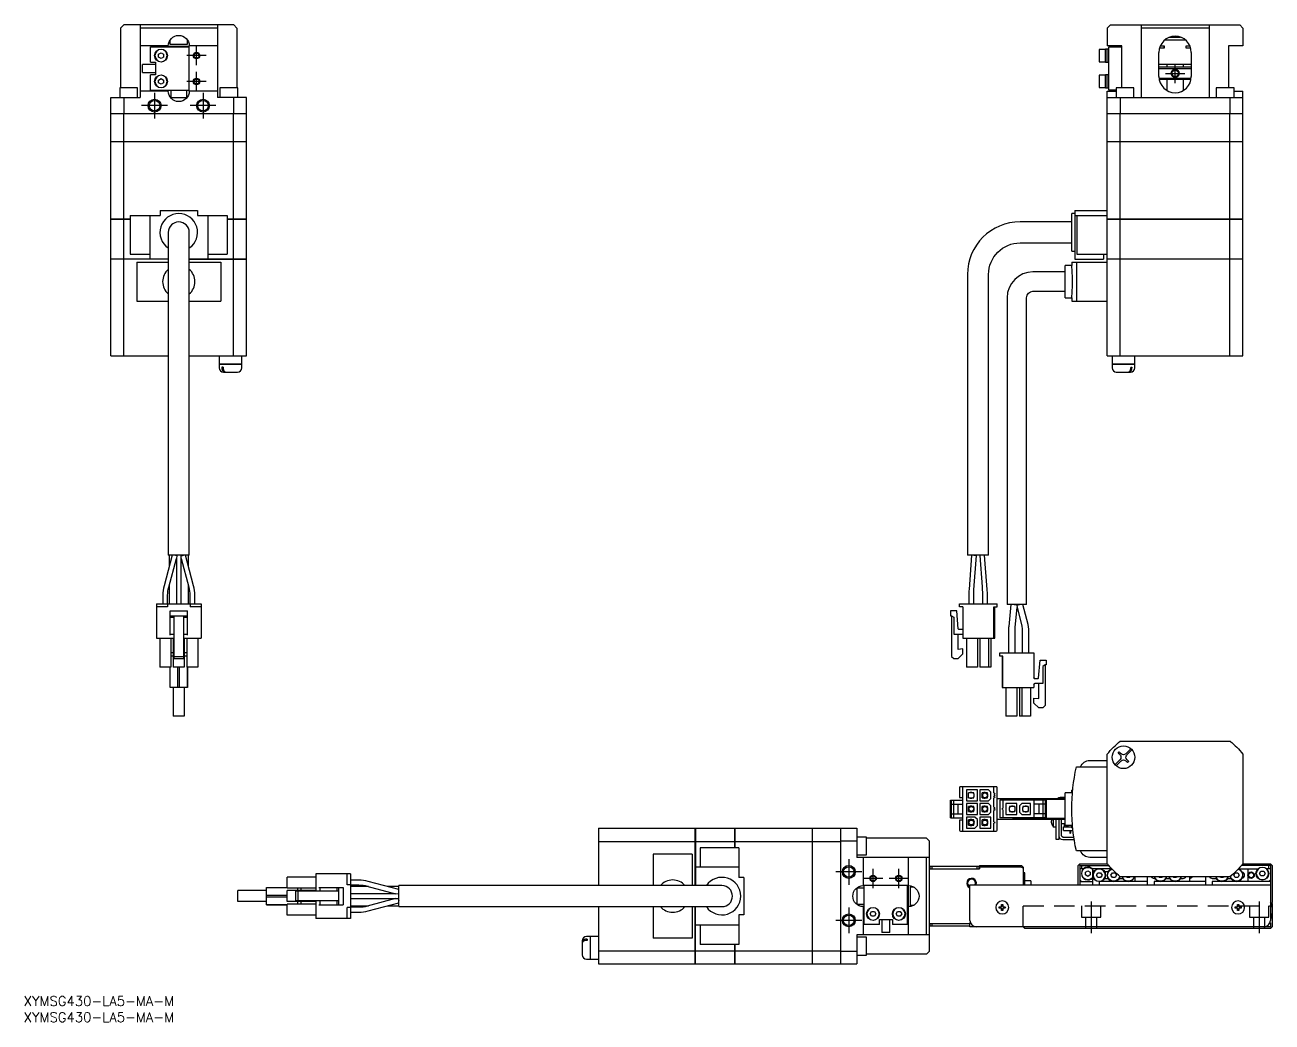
# Model space of a CAD drawing. Extents: x 0 to 805, y -8 to 496.
# Drawn here: x 0.4 to 386.4, y -8 to 300.8 of the extents above; entities that cross this region are included whole.
import ezdxf

# ---------------------------------------------------------------- set-up
doc = ezdxf.new("R2010")
doc.units = 0
doc.header["$LTSCALE"] = 0.5
doc.linetypes.add('CENTER', pattern=[50.8, 31.75, -6.35, 6.35, -6.35])
doc.linetypes.add('DASHED', pattern=[19.05, 12.7, -6.35])
for name, color, linetype in [('MSM_CENTER', 1, 'CENTER'), ('MSM_CONTINUOUS', 7, 'CONTINUOUS'), ('MSM_DASHED', 4, 'DASHED'), ('MSM_NARROW', 5, 'CONTINUOUS'), ('MSM_PART_NUMBER', 7, 'CONTINUOUS')]:
    doc.layers.add(name, color=color, linetype=linetype)
doc.styles.get("Standard").update_dxf_attribs({"font": 'txt.shx', "height": 1, "bigfont": 'bigfont.shx'})

msp = doc.modelspace()

# ---------------------------------------------------------------- linework, layer by layer
at = {"layer": 'MSM_CENTER'}
for p, q in [((53.5, 288.3), (53.5, 294.3)), ((56.5, 291.3), (50.5, 291.3)), ((53.5, 280.3), (53.5, 286.3)), ((353.38, 285.8), (359.38, 285.8)), ((356.38, 282.8), (356.38, 288.8)), ((56.5, 283.3), (50.5, 283.3)), ((40.5, 279.8), (40.5, 271.8)), ((55.5, 279.8), (55.5, 271.8)), ((44.5, 275.8), (36.5, 275.8)), ((59.5, 275.8), (51.5, 275.8)), ((255.38, 42.5), (255.38, 34.5)), ((262.88, 33.5), (262.88, 39.5)), ((270.88, 33.5), (270.88, 39.5)), ((259.38, 38.5), (251.38, 38.5)), ((265.88, 36.5), (259.88, 36.5)), ((273.88, 36.5), (267.88, 36.5)), ((255.38, 27.5), (255.38, 19.5)), ((330.38, 29.3), (330.38, 19.5)), ((382.38, 29.3), (382.38, 19.5)), ((259.38, 23.5), (251.38, 23.5))]:
    msp.add_line(p, q, dxfattribs=at)
at = {"layer": 'MSM_CONTINUOUS'}
for p, q in [((31, 300.8), (30, 299.8)), ((30, 299.8), (30, 281.3)), ((65, 300.8), (31, 300.8)), ((36, 300.8), (36, 278.3)), ((60, 299.8), (36, 299.8)), ((60, 300.8), (60, 278.3)), ((66, 299.8), (65, 300.8)), ((66, 299.8), (66, 281.3)), ((336.38, 300.8), (335.38, 299.8)), ((335.38, 299.8), (335.38, 294.3)), ((336.38, 300.8), (376.38, 300.8)), ((345.88, 300.8), (345.88, 278.3)), ((366.88, 299.8), (345.88, 299.8)), ((366.88, 300.8), (366.88, 278.3)), ((377.38, 299.8), (376.38, 300.8)), ((377.38, 299.8), (377.38, 294.3)), ((44.75, 294.3), (36, 294.3)), ((39.25, 289.3), (39.25, 294)), ((39.25, 294), (51.25, 294)), ((44.75, 294.3), (44.75, 294)), ((44.75, 294.2), (51.25, 294.2)), ((45.25, 296.03), (45.25, 294.8)), ((45.25, 294.8), (50.75, 294.8)), ((50.75, 294.8), (50.75, 296.03)), ((60, 294.3), (51.25, 294.3)), ((51.25, 280.3), (51.25, 294.3)), ((339.88, 294.3), (335.38, 294.3)), ((335.88, 294), (339.88, 294)), ((335.88, 280.6), (335.88, 294)), ((339.88, 281.3), (339.88, 294.3)), ((351.58, 293.7), (353.05, 293.7)), ((353.05, 294.2), (351.76, 294.2)), ((353.03, 293.7), (353.03, 294.2)), ((353.05, 293.7), (353.05, 294.2)), ((353.25, 296.2), (359.51, 296.2)), ((354.68, 297), (358.09, 297)), ((355.13, 297), (355.13, 297.14)), ((357.63, 297.14), (357.63, 297)), ((361.01, 294.2), (359.72, 294.2)), ((359.72, 294.2), (359.72, 293.7)), ((359.72, 293.7), (361.18, 293.7)), ((359.73, 294.2), (359.73, 293.7)), ((372.88, 294.3), (372.88, 281.3)), ((377.38, 294.3), (372.88, 294.3)), ((41.75, 291.73), (42.5, 292.16)), ((41.75, 290.86), (41.75, 291.73)), ((42.5, 290.43), (41.75, 290.86)), ((42.5, 292.16), (43.25, 291.73)), ((43.25, 290.86), (42.5, 290.43)), ((43.25, 291.73), (43.25, 290.86)), ((332.88, 293.2), (332.88, 289.4)), ((334.88, 293.2), (332.88, 293.2)), ((334.88, 289.3), (334.88, 293.3)), ((335.88, 293.3), (334.88, 293.3)), ((335.38, 289.3), (335.38, 293.3)), ((351.38, 284.8), (351.38, 292.3)), ((361.38, 292.3), (361.38, 284.8)), ((36.75, 286.05), (36.75, 288.55)), ((40.75, 288.55), (36.75, 288.55)), ((36.75, 286.05), (40.75, 286.05)), ((39.25, 289.3), (40.75, 289.3)), ((40.75, 289.3), (40.75, 285.3)), ((332.88, 289.4), (334.88, 289.4)), ((334.88, 289.3), (335.88, 289.3)), ((361.38, 288.5), (351.38, 288.5)), ((351.38, 287.8), (361.38, 287.8)), ((351.38, 287.3), (361.38, 287.3)), ((353.88, 287.8), (353.88, 288.5)), ((358.88, 288.5), (358.88, 287.8)), ((39.25, 280.6), (39.25, 285.3)), ((40.75, 285.3), (39.25, 285.3)), ((41.75, 283.73), (42.5, 284.16)), ((41.75, 282.86), (41.75, 283.73)), ((42.5, 282.43), (41.75, 282.86)), ((42.5, 284.16), (43.25, 283.73)), ((43.25, 282.86), (42.5, 282.43)), ((43.25, 283.73), (43.25, 282.86)), ((53.11, 284), (53.8, 284)), ((53.83, 284.03), (53.8, 284)), ((332.88, 285.2), (332.88, 281.4)), ((334.88, 285.2), (332.88, 285.2)), ((334.88, 281.3), (334.88, 285.3)), ((335.88, 285.3), (334.88, 285.3)), ((335.38, 281.3), (335.38, 285.3)), ((361.35, 284.2), (351.42, 284.2)), ((351.45, 284), (361.32, 284)), ((353.88, 280.47), (353.88, 284)), ((358.88, 284), (358.88, 280.47)), ((27, 264.6), (27, 278.3)), ((27, 278.3), (36, 278.3)), ((35.25, 281.3), (29.75, 281.3)), ((29.75, 281.3), (29.75, 278.3)), ((31, 278.3), (31, 273.3)), ((35.25, 278.3), (35.25, 281.3)), ((44.75, 280.3), (36, 280.3)), ((39.25, 280.6), (51.25, 280.6)), ((44.75, 280.6), (44.75, 280.3)), ((45.44, 278.3), (50.56, 278.3)), ((45.5, 280.6), (45.5, 278.3)), ((50.5, 278.3), (50.5, 280.6)), ((60, 280.3), (51.25, 280.3)), ((69, 278.3), (60, 278.3)), ((66.25, 281.3), (60.75, 281.3)), ((60.75, 281.3), (60.75, 278.3)), ((65, 273.3), (65, 278.3)), ((66.25, 278.3), (66.25, 281.3)), ((69, 264.6), (69, 278.3)), ((332.88, 281.4), (334.88, 281.4)), ((334.88, 281.3), (335.88, 281.3)), ((335.38, 264.6), (335.38, 280.3)), ((335.38, 280.3), (338.13, 280.3)), ((335.38, 278.3), (377.38, 278.3)), ((338.13, 280.6), (335.88, 280.6)), ((343.63, 281.3), (338.13, 281.3)), ((338.13, 281.3), (338.13, 278.3)), ((339.38, 278.3), (339.38, 273.3)), ((343.63, 278.3), (343.63, 281.3)), ((374.63, 281.3), (369.13, 281.3)), ((369.13, 281.3), (369.13, 278.3)), ((373.38, 273.3), (373.38, 278.3)), ((374.63, 278.3), (374.63, 281.3)), ((374.63, 280.3), (377.38, 280.3)), ((377.38, 264.6), (377.38, 280.3)), ((69, 273.3), (27, 273.3)), ((31.03, 264.6), (31.03, 273.3)), ((64.97, 264.6), (64.97, 273.3)), ((377.38, 273.3), (335.38, 273.3)), ((339.41, 264.6), (339.41, 273.3)), ((373.35, 264.6), (373.35, 273.3)), ((69, 264.6), (27, 264.6)), ((27, 240.6), (27, 264.55)), ((69, 264.55), (27, 264.55)), ((27.05, 264.55), (27.05, 264.6)), ((31.03, 240.6), (31.03, 264.55)), ((31.29, 264.55), (31.29, 264.6)), ((64.71, 264.55), (64.71, 264.6)), ((64.97, 240.6), (64.97, 264.55)), ((68.95, 264.55), (68.95, 264.6)), ((69, 240.6), (69, 264.55)), ((377.38, 264.6), (335.38, 264.6)), ((377.38, 264.55), (335.38, 264.55)), ((335.38, 228.3), (335.38, 264.55)), ((335.43, 264.55), (335.43, 264.6)), ((339.41, 240.6), (339.41, 264.55)), ((339.67, 264.55), (339.67, 264.6)), ((373.1, 264.55), (373.1, 264.6)), ((373.35, 240.6), (373.35, 264.55)), ((377.33, 264.55), (377.33, 264.6)), ((377.38, 240.6), (377.38, 264.55)), ((42.22, 243.3), (42.22, 241.8)), ((42.22, 243.3), (53.78, 243.3)), ((53.78, 243.3), (53.78, 241.8)), ((325.38, 243.3), (325.38, 228.3)), ((325.38, 243.3), (335.38, 243.3)), ((33, 240.6), (27, 240.6)), ((27, 228.3), (27, 240.55)), ((33, 240.55), (27, 240.55)), ((27.05, 240.55), (27.05, 240.6)), ((31.03, 228.3), (31.03, 240.55)), ((31.29, 240.55), (31.29, 240.6)), ((33, 241.8), (33, 229.8)), ((33, 241.8), (42.22, 241.8)), ((39, 241.8), (39, 228.3)), ((53.78, 241.8), (63, 241.8)), ((57, 241.8), (57, 228.3)), ((63, 241.8), (63, 229.8)), ((69, 240.6), (63, 240.6)), ((69, 240.55), (63, 240.55)), ((64.71, 240.55), (64.71, 240.6)), ((64.97, 228.3), (64.97, 240.55)), ((68.95, 240.55), (68.95, 240.6)), ((69, 228.3), (69, 240.55)), ((324.38, 239.8), (308.38, 239.8)), ((324.38, 230.73), (324.38, 242.37)), ((325.38, 242.37), (324.38, 242.37)), ((325.38, 241.8), (335.38, 241.8)), ((325.98, 241.8), (325.98, 229.8)), ((377.38, 240.6), (335.38, 240.6)), ((377.38, 240.55), (335.38, 240.55)), ((335.43, 240.55), (335.43, 240.6)), ((339.41, 228.3), (339.41, 240.55)), ((339.67, 240.55), (339.67, 240.6)), ((373.1, 240.55), (373.1, 240.6)), ((373.35, 228.3), (373.35, 240.55)), ((377.33, 240.55), (377.33, 240.6)), ((377.38, 228.3), (377.38, 240.55)), ((44.75, 236.55), (44.75, 136.55)), ((51.25, 136.55), (51.25, 236.55)), ((308.38, 233.3), (324.38, 233.3)), ((44.75, 228.3), (27, 228.3)), ((27, 198.3), (27, 228.25)), ((44.75, 228.25), (27, 228.25)), ((27.05, 228.25), (27.05, 228.3)), ((31.03, 198.3), (31.03, 228.25)), ((31.29, 228.25), (31.29, 228.3)), ((33, 229.8), (39, 229.8)), ((51.25, 228.3), (69, 228.3)), ((69, 228.25), (51.25, 228.25)), ((57, 229.8), (63, 229.8)), ((64.71, 228.25), (64.71, 228.3)), ((64.97, 198.3), (64.97, 228.25)), ((68.95, 228.25), (68.95, 228.3)), ((69, 198.3), (69, 228.25)), ((324.38, 230.73), (325.38, 230.73)), ((325.38, 228.3), (334.18, 228.3)), ((325.98, 229.8), (335.38, 229.8)), ((334.18, 229.8), (334.18, 228.3)), ((377.38, 228.3), (335.38, 228.3)), ((335.38, 198.3), (335.38, 228.25)), ((377.38, 228.25), (335.38, 228.25)), ((335.43, 228.25), (335.43, 228.3)), ((339.41, 198.3), (339.41, 228.25)), ((339.67, 228.25), (339.67, 228.3)), ((373.1, 228.25), (373.1, 228.3)), ((373.35, 198.3), (373.35, 228.25)), ((377.33, 228.25), (377.33, 228.3)), ((377.38, 198.3), (377.38, 228.25)), ((35, 227.3), (35, 215.3)), ((35, 227.3), (44.75, 227.3)), ((51.25, 227.3), (61, 227.3)), ((61, 227.3), (61, 215.3)), ((322.38, 224.3), (312.38, 224.3)), ((322.38, 216.3), (322.38, 226.3)), ((324.39, 226.3), (322.38, 226.3)), ((324.39, 227.3), (335.38, 227.3)), ((324.39, 227.3), (324.39, 226.3)), ((325.81, 227.3), (325.81, 215.3)), ((292.13, 223.55), (292.13, 136.55)), ((298.63, 136.55), (298.63, 223.55)), ((304.38, 216.3), (304.38, 121.3)), ((310.38, 121.3), (310.38, 216.3)), ((312.38, 218.3), (322.38, 218.3)), ((322.38, 216.3), (324.39, 216.3)), ((324.39, 216.3), (324.39, 215.3)), ((35, 215.3), (44.75, 215.3)), ((51.25, 215.3), (61, 215.3)), ((324.39, 215.3), (335.38, 215.3)), ((27, 198.3), (44.75, 198.3)), ((51.25, 198.3), (69, 198.3)), ((60.5, 198.3), (60.5, 195.8)), ((67.5, 195.8), (67.5, 198.3)), ((335.38, 198.3), (377.38, 198.3)), ((336.88, 198.3), (336.88, 195.8)), ((343.88, 195.8), (343.88, 198.3)), ((60.5, 195.8), (67.5, 195.8)), ((60.5, 195.75), (60.5, 194.6)), ((60.5, 195.75), (67.5, 195.75)), ((60.55, 195.8), (60.55, 195.75)), ((61.35, 194.8), (61.35, 194.6)), ((61.71, 194.8), (61.35, 194.8)), ((61.71, 194.8), (61.71, 194.6)), ((61.8, 193.3), (66.2, 193.3)), ((67.45, 195.75), (67.45, 195.8)), ((67.5, 194.6), (67.5, 195.75)), ((336.88, 195.8), (343.88, 195.8)), ((336.88, 195.75), (343.88, 195.75)), ((336.88, 195.75), (336.88, 194.6)), ((336.93, 195.8), (336.93, 195.75)), ((338.18, 193.3), (342.58, 193.3)), ((342.67, 194.8), (342.67, 194.6)), ((342.67, 194.8), (343.03, 194.8)), ((343.03, 194.8), (343.03, 194.6)), ((343.83, 195.75), (343.83, 195.8)), ((343.88, 194.6), (343.88, 195.75)), ((45.97, 136.55), (43.43, 127.06)), ((51.25, 136.55), (44.75, 136.55)), ((44.88, 126.67), (47.25, 135.52)), ((45, 136.55), (45, 132.92)), ((47.25, 136.55), (47.25, 136.45)), ((47.36, 136.41), (47.25, 135.52)), ((47.25, 135.52), (47.25, 121.55)), ((48.75, 121.55), (48.75, 136.55)), ((48.75, 135.52), (51.12, 126.67)), ((52.57, 127.06), (50.03, 136.55)), ((51, 132.92), (51, 136.55)), ((298.63, 136.55), (292.13, 136.55)), ((293.38, 136.55), (292.59, 125.98)), ((294.08, 125.86), (294.88, 136.49)), ((294.13, 136.55), (294.88, 136.49)), ((295.89, 136.49), (296.66, 126.81)), ((298.22, 126), (297.39, 136.55)), ((43.05, 124.18), (43.05, 121.55)), ((44.55, 121.55), (44.55, 124.18)), ((45, 127.13), (45, 121.55)), ((51, 121.55), (51, 127.13)), ((51.45, 124.17), (51.45, 121.55)), ((52.95, 121.55), (52.95, 124.17)), ((292.56, 125.17), (292.56, 121.55)), ((294.06, 121.55), (294.06, 125.17)), ((296.66, 126.81), (296.76, 124.17)), ((296.76, 124.17), (296.76, 121.55)), ((298.26, 121.55), (298.26, 125.15)), ((41.1, 121.55), (54.9, 121.55)), ((41.1, 121.55), (41.1, 110.85)), ((44.5, 120.55), (41.1, 120.55)), ((44.5, 121.55), (44.5, 120.55)), ((51.5, 121.55), (51.5, 120.55)), ((54.9, 120.55), (51.5, 120.55)), ((54.9, 121.55), (54.9, 110.85)), ((289.68, 121.55), (301.28, 121.55)), ((289.68, 120.55), (289.68, 121.55)), ((290.68, 120.55), (289.68, 120.55)), ((290.68, 120.55), (290.68, 110.85)), ((300.28, 110.85), (300.28, 120.55)), ((300.28, 120.55), (301.28, 120.55)), ((300.53, 110.85), (300.53, 120.55)), ((301.28, 120.55), (301.28, 121.55)), ((310.38, 121.3), (304.38, 121.3)), ((305.53, 121.3), (304.87, 114.49)), ((306.53, 121.3), (307.53, 121.2)), ((306.86, 114.3), (307.45, 120.35)), ((307.39, 121.08), (308.23, 121.3)), ((307.39, 121.08), (307.45, 120.35)), ((307.45, 120.35), (308.93, 114.67)), ((307.52, 121.11), (307.53, 121.2)), ((310.86, 115.17), (309.27, 121.3)), ((45.3, 119.35), (50.7, 119.35)), ((45.3, 111.8), (45.3, 119.35)), ((45.3, 117.85), (50.7, 117.85)), ((45.3, 117.35), (46.5, 117.35)), ((46.5, 117.85), (46.5, 104.55)), ((49.5, 117.85), (49.5, 104.55)), ((49.5, 117.35), (50.7, 117.35)), ((50.7, 111.8), (50.7, 119.35)), ((288.8, 119.35), (286.88, 119.35)), ((286.88, 119.35), (286.88, 117.85)), ((286.88, 117.85), (287.18, 117.85)), ((287.18, 117.85), (287.88, 117.35)), ((287.18, 117.85), (287.18, 105.25)), ((287.88, 117.35), (287.88, 112.1)), ((289.28, 113.78), (288.8, 119.35)), ((45.3, 112.1), (46.5, 112.1)), ((49.5, 112.1), (50.7, 112.1)), ((287.88, 112.1), (290.38, 112.1)), ((289.18, 107.42), (289.18, 112.1)), ((290.38, 113.6), (289.48, 113.6)), ((304.87, 114.49), (304.86, 114.2)), ((304.86, 114.2), (304.86, 106.3)), ((306.86, 114.2), (306.86, 114.3)), ((306.86, 106.3), (306.86, 114.2)), ((308.93, 114.67), (309.06, 113.66)), ((309.06, 113.66), (309.06, 106.3)), ((311.06, 113.66), (310.86, 115.17)), ((311.06, 106.3), (311.06, 113.66)), ((41.1, 110.85), (46.5, 110.85)), ((42.1, 110.85), (42.1, 101.95)), ((45.5, 110.85), (45.5, 101.95)), ((46.3, 110.85), (46.3, 101.95)), ((49.5, 110.85), (54.9, 110.85)), ((49.7, 110.85), (49.7, 101.95)), ((50.5, 110.85), (50.5, 101.95)), ((53.9, 110.85), (53.9, 101.95)), ((290.68, 110.85), (300.53, 110.85)), ((291.78, 110.85), (291.78, 101.95)), ((295.18, 110.85), (295.18, 101.95)), ((295.98, 110.85), (295.98, 101.95)), ((298.63, 110.85), (298.63, 101.95)), ((299.38, 110.85), (299.38, 101.95)), ((46.3, 106.3), (45.5, 106.3)), ((46.3, 105.3), (45.5, 105.3)), ((46.5, 105.25), (49.5, 105.25)), ((46.5, 104.55), (49.5, 104.55)), ((50.5, 106.3), (49.7, 106.3)), ((50.5, 105.3), (49.7, 105.3)), ((287.18, 105.25), (287.88, 104.55)), ((287.88, 104.55), (289.18, 104.55)), ((290.68, 107.55), (289.18, 107.42)), ((289.18, 104.55), (290.68, 106.05)), ((290.68, 106.05), (290.68, 107.55)), ((302.08, 105.3), (302.08, 106.3)), ((302.08, 106.3), (312.68, 106.3)), ((303.08, 105.3), (302.08, 105.3)), ((302.83, 105.3), (302.83, 95.6)), ((303.08, 95.6), (303.08, 105.3)), ((312.68, 106.3), (312.68, 98.65)), ((312.68, 106.3), (312.68, 98.65)), ((45.5, 101.95), (42.1, 101.95)), ((45.3, 95.6), (45.3, 101.95)), ((49.7, 101.95), (46.3, 101.95)), ((47.75, 95.6), (47.75, 101.95)), ((48.25, 95.6), (48.25, 101.95)), ((53.9, 101.95), (50.5, 101.95)), ((50.7, 101.95), (50.7, 98.65)), ((50.7, 98.53), (50.7, 101.95)), ((50.7, 101.95), (50.7, 96.85)), ((50.7, 95.6), (50.7, 101.95)), ((295.18, 101.95), (291.78, 101.95)), ((299.38, 101.95), (295.98, 101.95)), ((314.08, 98.53), (314.57, 104.1)), ((314.57, 104.1), (316.48, 104.1)), ((316.18, 102.6), (315.48, 102.1)), ((316.18, 102.6), (315.48, 102.1)), ((315.48, 102.1), (315.48, 96.85)), ((315.48, 102.1), (315.48, 96.85)), ((316.48, 102.6), (316.18, 102.6)), ((316.18, 102.6), (316.18, 90)), ((316.18, 102.6), (316.18, 90)), ((316.48, 104.1), (316.48, 102.6)), ((316.48, 104.1), (316.48, 102.6)), ((50.7, 98.65), (50.7, 98.35)), ((50.7, 98.35), (50.7, 98.53)), ((50.7, 96.85), (50.7, 96.55)), ((50.7, 96.55), (50.7, 95.6)), ((312.68, 98.64), (312.68, 98.65)), ((312.68, 96.55), (312.68, 95.6)), ((312.68, 96.55), (312.68, 96.55)), ((312.68, 96.55), (312.68, 95.6)), ((312.98, 98.35), (313.88, 98.35)), ((315.48, 96.85), (312.98, 96.85)), ((314.18, 92.17), (314.18, 96.85)), ((50.7, 95.6), (45.3, 95.6)), ((46.3, 95.6), (46.3, 86.7)), ((49.7, 95.6), (49.7, 86.7)), ((49.7, 95.6), (49.7, 86.7)), ((49.7, 95.6), (49.7, 86.7)), ((302.83, 95.6), (312.68, 95.6)), ((303.98, 95.6), (303.98, 86.7)), ((307.38, 95.6), (307.38, 86.7)), ((307.38, 95.6), (307.38, 86.7)), ((308.18, 95.6), (308.18, 86.7)), ((308.93, 95.6), (308.93, 86.7)), ((311.58, 95.6), (311.58, 86.7)), ((311.58, 95.6), (311.58, 86.7)), ((312.68, 90.8), (312.68, 92.3)), ((312.68, 92.3), (314.18, 92.17)), ((312.68, 92.3), (314.18, 92.17)), ((314.18, 89.3), (312.68, 90.8)), ((315.48, 89.3), (314.18, 89.3)), ((316.18, 90), (315.48, 89.3)), ((316.18, 90), (315.48, 89.3)), ((49.7, 86.7), (46.3, 86.7)), ((307.38, 86.7), (303.98, 86.7)), ((311.58, 86.7), (308.18, 86.7)), ((339.38, 79), (339.25, 78.87)), ((339.41, 79), (373.35, 79)), ((373.51, 78.87), (373.38, 79)), ((335.51, 75.13), (335.38, 75)), ((335.38, 41.03), (335.38, 74.97)), ((338.72, 75.31), (339.07, 75.66)), ((339.32, 74.71), (338.72, 75.31)), ((339.07, 75.66), (339.68, 75.06)), ((341.09, 75.06), (342.67, 76.65)), ((343.03, 76.29), (341.44, 74.71)), ((377.38, 75), (377.25, 75.13)), ((377.38, 74.97), (377.38, 41.03)), ((325.81, 71), (335.38, 71)), ((329.96, 73), (335.38, 73)), ((337.74, 71.71), (339.32, 73.29)), ((339.68, 72.94), (338.09, 71.35)), ((341.69, 72.34), (341.09, 72.94)), ((341.44, 73.29), (342.04, 72.69)), ((342.04, 72.69), (341.69, 72.34)), ((289.68, 64.6), (289.68, 61.5)), ((300.98, 64.9), (289.98, 64.9)), ((290.68, 51.1), (290.68, 64.9)), ((295.18, 63.9), (291.78, 63.9)), ((291.78, 63.9), (291.78, 60.5)), ((292.93, 63), (292.43, 63)), ((292.43, 61.4), (292.43, 63)), ((293.81, 62.95), (292.43, 62.95)), ((293.43, 63.1), (292.93, 63.1)), ((292.93, 62.95), (292.93, 63.1)), ((293.43, 62.95), (293.43, 63.1)), ((294.08, 63), (293.43, 63)), ((294.18, 62.58), (293.81, 62.95)), ((293.81, 61.45), (294.18, 61.83)), ((294.08, 62.68), (294.08, 63)), ((294.18, 61.83), (294.18, 62.58)), ((295.18, 60.5), (295.18, 63.9)), ((295.98, 63.9), (295.98, 60.5)), ((298.63, 63.9), (295.98, 63.9)), ((296.63, 61.4), (296.63, 63)), ((297.13, 63), (296.63, 63)), ((298.01, 62.95), (296.63, 62.95)), ((296.79, 62.41), (296.63, 61.89)), ((297.63, 63.1), (297.13, 63.1)), ((297.13, 62.95), (297.13, 63.1)), ((297.63, 62.95), (297.63, 63.1)), ((298.28, 63), (297.63, 63)), ((298.38, 62.58), (298.01, 62.95)), ((298.01, 61.45), (298.38, 61.83)), ((298.09, 61.54), (298.23, 61.99)), ((298.28, 62.68), (298.28, 63)), ((298.38, 61.83), (298.38, 62.58)), ((299.38, 63.15), (298.63, 63.9)), ((299.38, 61.25), (299.38, 63.15)), ((300.28, 63), (300.28, 64.9)), ((300.28, 62.45), (300.28, 62.5)), ((300.28, 61.9), (300.28, 61.95)), ((301.28, 51.4), (301.28, 64.6)), ((322.38, 53), (322.38, 63)), ((324.6, 63), (322.38, 63)), ((324.38, 63), (324.38, 63.82)), ((324.67, 63.82), (324.38, 63.82)), ((286.88, 55.3), (286.88, 60.7)), ((286.88, 60.7), (290.68, 60.7)), ((287.18, 55.3), (287.18, 60.7)), ((287.18, 59.5), (290.68, 59.5)), ((287.88, 55.3), (287.88, 60.7)), ((289.18, 56.5), (289.18, 59.5)), ((289.68, 61.5), (290.68, 61.5)), ((291.78, 60.5), (295.18, 60.5)), ((291.78, 59.7), (291.78, 56.3)), ((295.18, 59.7), (291.78, 59.7)), ((292.43, 61.45), (293.81, 61.45)), ((292.43, 61.4), (292.93, 61.4)), ((292.93, 58.8), (292.43, 58.8)), ((292.43, 57.2), (292.43, 58.8)), ((293.81, 58.75), (292.43, 58.75)), ((292.93, 61.45), (292.93, 61.3)), ((292.93, 61.3), (293.43, 61.3)), ((293.43, 58.9), (292.93, 58.9)), ((292.93, 58.75), (292.93, 58.9)), ((293.43, 61.3), (293.43, 61.45)), ((293.43, 61.4), (294.08, 61.4)), ((293.43, 58.75), (293.43, 58.9)), ((294.08, 58.8), (293.43, 58.8)), ((294.18, 58.37), (293.81, 58.75)), ((294.08, 61.4), (294.08, 61.73)), ((294.08, 58.47), (294.08, 58.8)), ((294.18, 57.62), (294.18, 58.37)), ((295.18, 56.3), (295.18, 59.7)), ((295.98, 60.5), (298.63, 60.5)), ((298.63, 59.7), (295.98, 59.7)), ((295.98, 59.7), (295.98, 56.3)), ((296.63, 61.45), (298.01, 61.45)), ((296.63, 61.4), (297.13, 61.4)), ((296.63, 57.2), (296.63, 58.8)), ((297.13, 58.8), (296.63, 58.8)), ((298.01, 58.75), (296.63, 58.75)), ((296.63, 58.75), (296.71, 58.75)), ((297.13, 61.45), (297.13, 61.3)), ((297.13, 61.3), (297.63, 61.3)), ((297.63, 58.9), (297.13, 58.9)), ((297.13, 58.75), (297.13, 58.9)), ((297.63, 61.3), (297.63, 61.45)), ((297.63, 61.4), (298.28, 61.4)), ((297.63, 58.75), (297.63, 58.9)), ((298.28, 58.8), (297.63, 58.8)), ((298.38, 58.37), (298.01, 58.75)), ((298.28, 61.4), (298.28, 61.73)), ((298.28, 58.47), (298.28, 58.8)), ((298.38, 57.62), (298.38, 58.37)), ((298.63, 60.5), (299.38, 61.25)), ((299.38, 58.95), (298.63, 59.7)), ((299.38, 57.05), (299.38, 58.95)), ((300.28, 58.53), (300.28, 61.4)), ((300.28, 57.98), (300.28, 58.03)), ((301.28, 61.25), (322.38, 61.25)), ((302.08, 60.7), (302.08, 55.3)), ((316.48, 60.7), (302.08, 60.7)), ((303.08, 60.7), (303.08, 58.25)), ((303.98, 59.7), (303.98, 56.3)), ((307.38, 59.7), (303.98, 59.7)), ((305.36, 58.75), (304.98, 58.37)), ((304.98, 58.37), (304.98, 57.62)), ((305.73, 58.8), (305.08, 58.8)), ((305.08, 58.8), (305.08, 58.47)), ((306.73, 58.75), (305.36, 58.75)), ((306.23, 58.9), (305.73, 58.9)), ((305.73, 58.9), (305.73, 58.75)), ((306.23, 58.9), (306.23, 58.75)), ((306.73, 58.8), (306.23, 58.8)), ((306.73, 58.8), (306.73, 57.2)), ((307.38, 61), (322.38, 61)), ((307.38, 56.3), (307.38, 59.7)), ((308.93, 59.7), (308.18, 58.95)), ((308.18, 58.95), (308.18, 57.05)), ((311.58, 59.7), (308.93, 59.7)), ((309.56, 58.75), (309.18, 58.37)), ((309.18, 58.37), (309.18, 57.62)), ((309.93, 58.8), (309.28, 58.8)), ((309.28, 58.8), (309.28, 58.47)), ((310.93, 58.75), (309.56, 58.75)), ((310.43, 58.9), (309.93, 58.9)), ((309.93, 58.9), (309.93, 58.75)), ((310.43, 58.9), (310.43, 58.75)), ((310.93, 58.8), (310.43, 58.8)), ((310.93, 58.8), (310.93, 57.2)), ((311.58, 56.3), (311.58, 59.7)), ((312.68, 60.7), (312.68, 55.3)), ((316.18, 59.5), (312.68, 59.5)), ((314.18, 59.5), (314.18, 56.5)), ((315.48, 60.7), (315.48, 55.3)), ((316.18, 60.7), (316.18, 55.3)), ((316.48, 60.7), (316.48, 55.3)), ((322.38, 61.5), (320.78, 61.5)), ((286.88, 55.3), (290.68, 55.3)), ((287.18, 56.5), (290.68, 56.5)), ((289.68, 54.5), (289.68, 51.4)), ((290.68, 54.5), (289.68, 54.5)), ((291.78, 56.3), (295.18, 56.3)), ((291.78, 55.5), (291.78, 52.1)), ((294.43, 55.5), (291.78, 55.5)), ((292.43, 57.25), (293.81, 57.25)), ((292.43, 57.2), (292.93, 57.2)), ((292.93, 54.6), (292.43, 54.6)), ((292.43, 53), (292.43, 54.6)), ((293.81, 54.55), (292.43, 54.55)), ((292.59, 54), (292.74, 54.55)), ((292.93, 57.25), (292.93, 57.1)), ((292.93, 57.1), (293.43, 57.1)), ((293.43, 54.7), (292.93, 54.7)), ((292.93, 54.55), (292.93, 54.7)), ((293.43, 57.1), (293.43, 57.25)), ((293.43, 57.2), (294.08, 57.2)), ((293.43, 54.55), (293.43, 54.7)), ((294.08, 54.6), (293.43, 54.6)), ((293.81, 57.25), (294.18, 57.62)), ((294.18, 54.18), (293.81, 54.55)), ((294.18, 54.14), (294.03, 53.6)), ((294.08, 57.2), (294.08, 57.52)), ((294.08, 54.28), (294.08, 54.6)), ((294.18, 53.43), (294.18, 54.18)), ((295.18, 54.75), (294.43, 55.5)), ((295.18, 52.85), (295.18, 54.75)), ((295.98, 56.3), (298.63, 56.3)), ((295.98, 55.5), (295.98, 52.1)), ((299.38, 55.5), (295.98, 55.5)), ((296.63, 57.25), (298.01, 57.25)), ((296.63, 57.25), (296.71, 57.25)), ((296.63, 57.2), (297.13, 57.2)), ((297.13, 54.6), (296.63, 54.6)), ((296.63, 53), (296.63, 54.6)), ((298.01, 54.55), (296.63, 54.55)), ((296.79, 53.59), (296.63, 54.11)), ((297.13, 57.25), (297.13, 57.1)), ((297.13, 57.1), (297.63, 57.1)), ((297.63, 54.7), (297.13, 54.7)), ((297.13, 54.55), (297.13, 54.7)), ((297.63, 57.1), (297.63, 57.25)), ((297.63, 57.2), (298.28, 57.2)), ((297.63, 54.55), (297.63, 54.7)), ((298.28, 54.6), (297.63, 54.6)), ((298.01, 57.25), (298.38, 57.62)), ((298.38, 54.18), (298.01, 54.55)), ((298.09, 54.46), (298.23, 54.01)), ((298.28, 57.2), (298.28, 57.52)), ((298.28, 54.28), (298.28, 54.6)), ((298.38, 53.43), (298.38, 54.18)), ((298.63, 56.3), (299.38, 57.05)), ((299.38, 52.1), (299.38, 55.5)), ((300.28, 54.05), (300.28, 57.48)), ((322.38, 54.75), (301.28, 54.75)), ((316.48, 55.3), (302.08, 55.3)), ((303.08, 57.75), (303.08, 55.3)), ((303.98, 56.3), (307.38, 56.3)), ((304.98, 57.62), (305.36, 57.25)), ((305.08, 57.52), (305.08, 57.2)), ((305.08, 57.2), (305.73, 57.2)), ((305.36, 57.25), (306.73, 57.25)), ((305.73, 57.25), (305.73, 57.1)), ((305.73, 57.1), (306.23, 57.1)), ((306.23, 57.1), (306.23, 57.25)), ((306.23, 57.2), (306.73, 57.2)), ((322.38, 55), (307.38, 55)), ((308.18, 57.05), (308.93, 56.3)), ((308.93, 56.3), (311.58, 56.3)), ((309.18, 57.62), (309.56, 57.25)), ((309.28, 57.52), (309.28, 57.2)), ((309.28, 57.2), (309.93, 57.2)), ((309.56, 57.25), (310.93, 57.25)), ((309.93, 57.25), (309.93, 57.1)), ((309.93, 57.1), (310.43, 57.1)), ((310.43, 57.1), (310.43, 57.25)), ((310.43, 57.2), (310.93, 57.2)), ((316.18, 56.5), (312.68, 56.5)), ((318, 54.7), (318.13, 54.7)), ((318.13, 54.3), (318, 54.3)), ((318.13, 54.7), (318.13, 54.3)), ((318.68, 54.75), (318.68, 52.5)), ((319.58, 48.5), (319.58, 54.75)), ((320.38, 54.75), (320.38, 48.5)), ((321.18, 49.7), (321.18, 54.75)), ((177.88, 52), (207.83, 52)), ((177.88, 52), (177.88, 34.25)), ((207.83, 34.25), (207.83, 52)), ((207.83, 51.95), (207.88, 51.95)), ((207.88, 52), (207.88, 34.25)), ((207.88, 52), (220.13, 52)), ((220.13, 46), (220.13, 52)), ((220.13, 51.95), (220.18, 51.95)), ((220.18, 46), (220.18, 52)), ((220.18, 52), (244.13, 52)), ((244.13, 10), (244.13, 52)), ((244.13, 51.95), (244.18, 51.95)), ((244.18, 10), (244.18, 52)), ((244.18, 52), (257.88, 52)), ((252.88, 10), (252.88, 52)), ((257.88, 52), (257.88, 43)), ((289.98, 51.1), (300.98, 51.1)), ((291.78, 52.1), (294.43, 52.1)), ((292.43, 53.05), (293.81, 53.05)), ((292.43, 53), (292.93, 53)), ((292.93, 53.05), (292.93, 52.9)), ((292.93, 52.9), (293.43, 52.9)), ((293.43, 52.9), (293.43, 53.05)), ((293.43, 53), (294.08, 53)), ((293.81, 53.05), (294.18, 53.43)), ((294.08, 53), (294.08, 53.33)), ((294.43, 52.1), (295.18, 52.85)), ((295.98, 52.1), (299.38, 52.1)), ((296.63, 53.05), (298.01, 53.05)), ((296.63, 53), (297.13, 53)), ((297.13, 53.05), (297.13, 52.9)), ((297.13, 52.9), (297.63, 52.9)), ((297.63, 52.9), (297.63, 53.05)), ((297.63, 53), (298.28, 53)), ((298.01, 53.05), (298.38, 53.43)), ((298.28, 53), (298.28, 53.33)), ((300.28, 51.1), (300.28, 53.55)), ((318.13, 53.57), (318.13, 53.55)), ((318.68, 52.5), (319.58, 52.5)), ((321.18, 53.5), (322.38, 53.5)), ((321.88, 52.5), (324.38, 52.5)), ((321.88, 51.3), (321.88, 52.5)), ((321.88, 51.3), (324.76, 51.3)), ((322.13, 52.5), (322.13, 53.5)), ((322.38, 53), (324.6, 53)), ((322.68, 52.5), (322.68, 53)), ((322.9, 52.5), (322.9, 53)), ((323.13, 53), (323.13, 52.5)), ((323.76, 51.3), (323.76, 50.5)), ((323.76, 50.5), (324.01, 50.5)), ((324.01, 51.3), (324.01, 50.5)), ((324.38, 52.18), (324.38, 53)), ((324.38, 52.18), (324.67, 52.18)), ((177.88, 47.97), (207.83, 47.97)), ((207.83, 47.71), (207.88, 47.71)), ((207.88, 47.97), (220.13, 47.97)), ((220.13, 47.71), (220.18, 47.71)), ((220.18, 47.97), (244.13, 47.97)), ((244.13, 47.71), (244.18, 47.71)), ((244.18, 47.97), (252.88, 47.97)), ((257.88, 48), (252.88, 48)), ((260.88, 49.25), (257.88, 49.25)), ((260.88, 43.75), (260.88, 49.25)), ((279.38, 49), (260.88, 49)), ((280.38, 48), (279.38, 49)), ((280.38, 14), (280.38, 48)), ((320.38, 48.5), (319.58, 48.5)), ((321.58, 49.3), (325.02, 49.3)), ((321.58, 48.5), (325.14, 48.5)), ((206.88, 44), (194.88, 44)), ((194.88, 44), (194.88, 34.25)), ((206.88, 44), (206.88, 34.25)), ((209.38, 46), (209.38, 40)), ((221.38, 46), (209.38, 46)), ((221.38, 46), (221.38, 36.78)), ((257.88, 43.75), (260.88, 43.75)), ((280.38, 43), (257.88, 43)), ((259.88, 34.25), (259.88, 43)), ((273.88, 34.25), (273.88, 43)), ((279.38, 19), (279.38, 43)), ((335.38, 45), (325.81, 45)), ((335.38, 43), (329.96, 43)), ((221.38, 40), (207.88, 40)), ((280.38, 39.5), (295.88, 39.5)), ((280.58, 39.5), (280.58, 40.3)), ((280.58, 40.3), (295.58, 40.3)), ((281.08, 40.3), (281.08, 39.5)), ((295.08, 39.5), (295.08, 40.3)), ((295.58, 40.3), (295.58, 39.5)), ((295.88, 40.5), (295.88, 39.5)), ((295.88, 40.5), (308.88, 40.5)), ((308.77, 40), (295.88, 40)), ((308.77, 40), (308.27, 40.5)), ((309.38, 39.69), (308.77, 40)), ((308.88, 40.5), (309.38, 40)), ((309.38, 40), (309.38, 34.5)), ((326.38, 40.5), (326.88, 41)), ((326.38, 34.5), (326.38, 40.5)), ((326.63, 40.75), (326.88, 40.5)), ((326.88, 41), (335.38, 41)), ((326.88, 40.5), (335.82, 40.5)), ((326.88, 40.5), (326.88, 34.5)), ((328.06, 39.5), (326.88, 39.5)), ((327.38, 40.5), (327.38, 39.5)), ((328.63, 38.43), (329.38, 38.87)), ((329.38, 38.87), (330.13, 38.43)), ((336.72, 39.5), (330.71, 39.5)), ((330.88, 34.5), (330.88, 39.5)), ((335.38, 41), (335.51, 40.87)), ((376.05, 39.5), (382.06, 39.5)), ((385.88, 40.5), (376.94, 40.5)), ((377.25, 40.87), (377.38, 41)), ((377.38, 41), (385.88, 41)), ((378.88, 39.5), (378.88, 35.5)), ((382.52, 38), (382.95, 38.75)), ((382.95, 38.75), (383.82, 38.75)), ((383.82, 38.75), (384.25, 38)), ((385.88, 39.5), (384.71, 39.5)), ((385.38, 39.5), (385.38, 40.5)), ((386.13, 40.75), (385.88, 41)), ((385.88, 40.5), (386.13, 40.75)), ((385.88, 40.5), (385.88, 23.5)), ((386.13, 40.75), (386.38, 40.5)), ((386.38, 40.5), (386.38, 29)), ((81.53, 33.5), (81.53, 36.9)), ((90.43, 36.9), (81.53, 36.9)), ((90.43, 37.9), (90.43, 32.5)), ((101.13, 37.9), (90.43, 37.9)), ((100.13, 34.5), (100.13, 37.9)), ((101.13, 37.9), (101.13, 24.1)), ((103.77, 35.95), (101.13, 35.95)), ((116.13, 33.03), (106.64, 35.57)), ((222.88, 36.78), (221.38, 36.78)), ((222.88, 36.78), (222.88, 25.22)), ((263.58, 36.8), (263.6, 36.82)), ((263.58, 36.8), (263.58, 36.15)), ((309.88, 38.25), (309.38, 38.25)), ((309.88, 34.5), (309.88, 38.25)), ((311.68, 35.75), (309.88, 35.75)), ((311.68, 35.75), (311.68, 34.5)), ((327.38, 35.5), (326.88, 36)), ((326.88, 35.5), (330.88, 35.5)), ((328.63, 37.57), (328.63, 38.43)), ((329.38, 37.13), (328.63, 37.57)), ((330.13, 37.57), (329.38, 37.13)), ((330.13, 38.43), (330.13, 37.57)), ((332.02, 37.5), (332.45, 38.25)), ((332.45, 36.75), (332.02, 37.5)), ((332.45, 38.25), (333.32, 38.25)), ((333.32, 36.75), (332.45, 36.75)), ((332.88, 35.5), (332.88, 34.5)), ((347.88, 35.5), (332.88, 35.5)), ((333.32, 38.25), (333.75, 37.5)), ((333.75, 37.5), (333.32, 36.75)), ((335.65, 38.5), (334.61, 38.5)), ((334.61, 36.5), (335.65, 36.5)), ((336.52, 37.5), (336.95, 38.25)), ((336.95, 36.75), (336.52, 37.5)), ((336.95, 38.25), (337.82, 38.25)), ((337.82, 36.75), (336.95, 36.75)), ((337.82, 38.25), (338.25, 37.5)), ((338.25, 37.5), (337.82, 36.75)), ((339.11, 36.5), (340.15, 36.5)), ((339.25, 37.13), (339.38, 37)), ((373.35, 37), (339.41, 37)), ((341.45, 36.75), (341.31, 37)), ((342.32, 36.75), (341.45, 36.75)), ((342.46, 37), (342.32, 36.75)), ((343.88, 37), (343.88, 35.5)), ((347.88, 34.5), (347.88, 37)), ((349.88, 36.5), (350.15, 36.5)), ((349.88, 35.5), (349.88, 34.5)), ((365.88, 35.5), (349.88, 35.5)), ((351.45, 36.75), (351.31, 37)), ((352.32, 36.75), (351.45, 36.75)), ((352.46, 37), (352.32, 36.75)), ((353.61, 36.5), (354.65, 36.5)), ((355.95, 36.75), (355.81, 37)), ((356.82, 36.75), (355.95, 36.75)), ((356.96, 37), (356.82, 36.75)), ((358.11, 36.5), (358.88, 36.5)), ((360.88, 37), (360.88, 35.5)), ((365.88, 34.5), (365.88, 37)), ((367.88, 36.5), (369.15, 36.5)), ((367.88, 35.5), (367.88, 34.5)), ((385.88, 35.5), (367.88, 35.5)), ((370.45, 36.75), (370.31, 37)), ((371.32, 36.75), (370.45, 36.75)), ((371.46, 37), (371.32, 36.75)), ((372.61, 36.5), (373.65, 36.5)), ((373.38, 37), (373.51, 37.13)), ((374.52, 37.5), (374.95, 38.25)), ((374.95, 36.75), (374.52, 37.5)), ((374.95, 38.25), (375.82, 38.25)), ((375.82, 36.75), (374.95, 36.75)), ((375.82, 38.25), (376.25, 37.5)), ((376.25, 37.5), (375.82, 36.75)), ((382.95, 37.25), (382.52, 38)), ((383.82, 37.25), (382.95, 37.25)), ((384.25, 38), (383.82, 37.25)), ((385.88, 36), (385.38, 35.5)), ((66.28, 29.3), (66.28, 32.7)), ((75.18, 32.7), (66.28, 32.7)), ((75.18, 28.3), (75.18, 33.7)), ((75.18, 33.7), (81.53, 33.7)), ((75.18, 31.25), (81.53, 31.25)), ((90.43, 33.5), (81.53, 33.5)), ((81.53, 29.3), (81.53, 32.7)), ((90.43, 32.7), (81.53, 32.7)), ((84.13, 32.5), (84.13, 29.5)), ((97.43, 32.5), (84.13, 32.5)), ((84.83, 32.5), (84.83, 29.5)), ((84.88, 32.7), (84.88, 33.5)), ((85.88, 32.7), (85.88, 33.5)), ((91.38, 33.7), (98.93, 33.7)), ((91.68, 33.7), (91.68, 32.5)), ((96.93, 33.7), (96.93, 32.5)), ((97.43, 33.7), (97.43, 28.3)), ((98.93, 33.7), (98.93, 28.3)), ((101.13, 34.5), (100.13, 34.5)), ((101.13, 34.45), (103.77, 34.45)), ((106.71, 34), (101.13, 34)), ((115.1, 31.75), (101.13, 31.75)), ((106.25, 34.12), (115.1, 31.75)), ((116.13, 34), (112.5, 34)), ((116, 31.64), (115.1, 31.75)), ((116.13, 31.75), (116.04, 31.75)), ((116.13, 27.75), (116.13, 34.25)), ((216.13, 34.25), (116.13, 34.25)), ((257.88, 33.56), (257.88, 28.44)), ((260.18, 33.5), (257.88, 33.5)), ((273.88, 34.25), (259.88, 34.25)), ((260.18, 22.25), (260.18, 34.25)), ((273.58, 22.25), (273.58, 34.25)), ((273.78, 34.25), (273.78, 27.75)), ((274.38, 33.75), (274.38, 28.25)), ((275.61, 33.75), (274.38, 33.75)), ((292.88, 23.5), (292.88, 34.5)), ((292.88, 34.5), (385.88, 34.5)), ((75.18, 29.3), (66.28, 29.3)), ((75.18, 29.3), (66.28, 29.3)), ((75.18, 29.3), (66.28, 29.3)), ((75.18, 30.75), (81.53, 30.75)), ((76.13, 28.3), (75.18, 28.3)), ((75.18, 28.3), (75.18, 28.3)), ((75.18, 28.3), (81.53, 28.3)), ((76.43, 28.3), (76.13, 28.3)), ((81.53, 28.3), (76.43, 28.3)), ((78.23, 28.3), (77.93, 28.3)), ((77.93, 28.3), (78.12, 28.3)), ((78.12, 28.3), (81.53, 28.3)), ((81.53, 28.3), (78.23, 28.3)), ((90.43, 29.3), (81.53, 29.3)), ((81.53, 25.1), (81.53, 28.5)), ((90.43, 28.5), (81.53, 28.5)), ((97.43, 29.5), (84.13, 29.5)), ((84.88, 28.5), (84.88, 29.3)), ((85.88, 28.5), (85.88, 29.3)), ((90.43, 29.5), (90.43, 24.1)), ((91.38, 28.3), (98.93, 28.3)), ((91.68, 29.5), (91.68, 28.3)), ((96.93, 29.5), (96.93, 28.3)), ((100.13, 24.1), (100.13, 27.5)), ((101.13, 27.5), (100.13, 27.5)), ((101.13, 30.25), (116.13, 30.25)), ((101.13, 28), (106.71, 28)), ((103.76, 27.55), (101.13, 27.55)), ((115.1, 30.25), (106.26, 27.88)), ((106.65, 26.43), (116.13, 28.97)), ((112.5, 28), (116.13, 28)), ((116.13, 27.75), (216.13, 27.75)), ((177.88, 27.75), (177.88, 10)), ((194.88, 27.75), (194.88, 18)), ((206.88, 27.75), (206.88, 18)), ((207.83, 10), (207.83, 27.75)), ((207.88, 10), (207.88, 27.75)), ((257.88, 28.5), (260.18, 28.5)), ((259.88, 19), (259.88, 27.75)), ((259.88, 27.75), (260.18, 27.75)), ((273.58, 27.75), (273.88, 27.75)), ((273.88, 19), (273.88, 27.75)), ((274.38, 28.25), (275.61, 28.25)), ((301.95, 27.7), (302.68, 27.7)), ((302.68, 27.3), (301.95, 27.3)), ((302.68, 27.7), (302.68, 28.43)), ((302.68, 26.57), (302.68, 27.3)), ((303.08, 28.43), (303.08, 27.7)), ((303.08, 27.7), (303.81, 27.7)), ((303.08, 27.3), (303.08, 26.57)), ((303.81, 27.3), (303.08, 27.3)), ((374.95, 27.7), (375.68, 27.7)), ((375.68, 27.3), (374.95, 27.3)), ((375.68, 27.7), (375.68, 28.43)), ((375.68, 26.57), (375.68, 27.3)), ((376.08, 28.43), (376.08, 27.7)), ((376.08, 27.7), (376.81, 27.7)), ((376.08, 27.3), (376.08, 26.57)), ((376.81, 27.3), (376.08, 27.3)), ((386.13, 28.75), (385.88, 29)), ((386.38, 29), (385.88, 28.5)), ((385.88, 28.4), (385.98, 28.4)), ((386.38, 28.2), (385.88, 28.2)), ((385.88, 28), (386.38, 28)), ((385.88, 27.5), (386.38, 28)), ((386.28, 28.9), (386.28, 28.7)), ((386.28, 28.8), (386.38, 28.7)), ((386.38, 28.7), (386.38, 21.5)), ((90.43, 25.1), (81.53, 25.1)), ((101.13, 24.1), (90.43, 24.1)), ((101.13, 26.05), (103.76, 26.05)), ((222.88, 25.22), (221.38, 25.22)), ((221.38, 25.22), (221.38, 16)), ((262.02, 25.5), (262.45, 26.25)), ((262.45, 24.75), (262.02, 25.5)), ((262.45, 26.25), (263.32, 26.25)), ((263.32, 24.75), (262.45, 24.75)), ((263.32, 26.25), (263.75, 25.5)), ((263.75, 25.5), (263.32, 24.75)), ((264.88, 22.25), (264.88, 23.75)), ((264.88, 23.75), (268.88, 23.75)), ((265.63, 23.75), (265.63, 19.75)), ((268.13, 19.75), (268.13, 23.75)), ((268.88, 23.75), (268.88, 22.25)), ((270.02, 25.5), (270.45, 26.25)), ((270.45, 24.75), (270.02, 25.5)), ((270.45, 26.25), (271.32, 26.25)), ((271.32, 24.75), (270.45, 24.75)), ((271.32, 26.25), (271.75, 25.5)), ((271.75, 25.5), (271.32, 24.75)), ((385.88, 25.5), (386.18, 25.5)), ((385.88, 24.3), (386.18, 24.3)), ((386.18, 24.3), (386.18, 25.5)), ((221.38, 22), (207.88, 22)), ((209.38, 22), (209.38, 16)), ((264.88, 22.25), (260.18, 22.25)), ((268.13, 19.75), (265.63, 19.75)), ((273.58, 22.25), (268.88, 22.25)), ((280.38, 22.5), (292.88, 22.5)), ((280.58, 21.7), (280.58, 22.5)), ((292.88, 21.7), (280.58, 21.7)), ((281.08, 22.5), (281.08, 21.7)), ((292.88, 21.5), (292.88, 22.7)), ((385.88, 21.5), (292.88, 21.5)), ((309.88, 21), (309.38, 21.5)), ((309.88, 21.5), (309.63, 21.25)), ((385.88, 21), (309.88, 21)), ((385.88, 22.7), (385.88, 21.5)), ((386.13, 21.25), (385.88, 21.5)), ((385.88, 21), (386.38, 21.5)), ((172.88, 17.2), (172.88, 12.8)), ((175.33, 18.5), (174.18, 18.5)), ((174.38, 17.65), (174.18, 17.65)), ((174.38, 17.29), (174.18, 17.29)), ((174.38, 17.65), (174.38, 17.29)), ((175.33, 18.5), (175.33, 11.5)), ((175.38, 18.45), (175.33, 18.45)), ((175.38, 18.5), (175.38, 11.5)), ((177.88, 18.5), (175.38, 18.5)), ((206.88, 18), (194.88, 18)), ((221.38, 16), (209.38, 16)), ((220.13, 10), (220.13, 16)), ((220.18, 10), (220.18, 16)), ((280.38, 19), (257.88, 19)), ((257.88, 19), (257.88, 10)), ((260.88, 18.25), (257.88, 18.25)), ((260.88, 12.75), (260.88, 18.25)), ((177.88, 14.03), (207.83, 14.03)), ((207.83, 14.29), (207.88, 14.29)), ((207.88, 14.03), (220.13, 14.03)), ((220.13, 14.29), (220.18, 14.29)), ((220.18, 14.03), (244.13, 14.03)), ((244.13, 14.29), (244.18, 14.29)), ((244.18, 14.03), (252.88, 14.03)), ((252.88, 14), (257.88, 14)), ((257.88, 12.75), (260.88, 12.75)), ((279.38, 13), (260.88, 13)), ((279.38, 13), (280.38, 14)), ((174.18, 11.5), (175.33, 11.5)), ((175.33, 11.55), (175.38, 11.55)), ((175.38, 11.5), (177.88, 11.5)), ((177.88, 10), (207.83, 10)), ((207.83, 10.05), (207.88, 10.05)), ((207.88, 10), (220.13, 10)), ((220.13, 10.05), (220.18, 10.05)), ((220.18, 10), (244.13, 10)), ((244.13, 10.05), (244.18, 10.05)), ((244.18, 10), (257.88, 10))]:
    msp.add_line(p, q, dxfattribs=at)
for centre, radius in [((42.5, 291.3), 2), ((53.5, 291.3), 0.783), ((356.38, 285.8), 1.01), ((42.5, 283.3), 2), ((53.5, 283.3), 0.783), ((40.5, 275.8), 1.62), ((55.5, 275.8), 1.62), ((340.38, 74), 3.5), ((297.51, 62.2), 0.75), ((293.31, 58), 0.75), ((297.51, 58), 0.75), ((293.31, 53.8), 0.75), ((297.51, 53.8), 0.75), ((255.38, 38.5), 1.62), ((332.88, 37.5), 2), ((383.38, 38), 2), ((262.88, 36.5), 0.783), ((270.88, 36.5), 0.783), ((379.88, 37.5), 0.783), ((262.88, 25.5), 2), ((270.88, 25.5), 2), ((255.38, 23.5), 1.62)]:
    msp.add_circle(centre, radius, dxfattribs=at)
at = {"layer": 'MSM_CONTINUOUS', "extrusion": (0, 0, -1)}
for centre, radius in [((-42.5, 291.3), 1.9), ((-42.5, 283.3), 1.9), ((-332.88, 37.5), 1.9), ((-383.38, 38), 1.9), ((-262.88, 25.5), 1.9), ((-270.88, 25.5), 1.9), ((-302.88, 27.5), 2), ((-375.88, 27.5), 2)]:
    msp.add_circle(centre, radius, dxfattribs=at)
for centre, radius, start, end in [((-48, 294.3), 3.25, 0, 180), ((-48, 280.3), 3.25, 180, 0), ((-308.38, 223.55), 9.75, 0, 90), ((-312.38, 216.3), 2, 0, 90), ((-54.16, 124.18), 9.61, 359.9909, 15.0002), ((-41.8, 124.18), 9.65, 165.0035, 180.008), ((-303.31, 125.17), 9.25, 0, 4.2892), ((-289.48, 113.8), 0.2, 270, 355), ((-290.38, 113.9), 0.3, 180, 270), ((-290.38, 111.8), 0.3, 90, 180), ((-312.98, 98.65), 0.3, 270, 0), ((-312.98, 98.65), 0.3, 270, 0), ((-312.98, 96.55), 0.3, 0, 90), ((-312.98, 96.55), 0.3, 0, 90), ((-356.38, 58), 27, 38.9424, 51.0576), ((-356.38, 58), 27, 128.9424, 141.0576), ((-338.62, 74), 1, 135, 225), ((-340.38, 75.77), 1, 225, 315), ((-342.15, 74), 1, 315, 45), ((-384.39, 58), 60, 347.4867, 12.5133), ((-329.96, 70), 3, 19.4712, 90), ((-340.38, 72.23), 1, 45, 135), ((-300.28, 62.75), 0.25, 90, 270), ((-300.28, 62.2), 0.25, 90, 270), ((-300.28, 61.65), 0.25, 90, 270), ((-300.28, 58.28), 0.25, 90, 270), ((-300.28, 57.73), 0.25, 90, 270), ((-303.08, 58), 0.25, 269.9993, 89.9993), ((-305.86, 58), 1, 131.4089, 151.0443), ((-310.06, 58), 1, 131.4089, 151.0443), ((-300.28, 53.8), 0.25, 90, 270), ((-305.86, 58), 1, 208.9543, 228.5897), ((-310.06, 58), 1, 208.9543, 228.5897), ((-321.58, 49.7), 0.4, 270, 0), ((-329.96, 46), 3, 270, 340.5288), ((-329.38, 38), 1.9, 217.8636, 142.1364), ((-356.38, 58), 27, 308.9424, 321.0576), ((-337.38, 37.5), 1.9, 191.0657, 74.5557), ((-356.38, 58), 27, 218.9424, 231.0576), ((-375.38, 37.5), 1.9, 105.4443, 348.9343), ((-341.88, 37.5), 1.9, 195.2575, 344.7425), ((-351.88, 37.5), 1.9, 195.2575, 344.7425), ((-356.38, 37.5), 1.9, 195.2575, 344.7425), ((-370.88, 37.5), 1.9, 195.2575, 344.7425), ((-103.77, 24.84), 9.61, 89.9909, 105.0002), ((-259.88, 31), 3.25, 270, 90), ((-273.88, 31), 3.25, 90, 270), ((-103.76, 37.2), 9.65, 255.0035, 270.008), ((-302.88, 27.5), 0.95, 347.8468, 12.1532), ((-302.88, 27.5), 0.95, 77.8468, 102.1532), ((-302.88, 27.5), 0.95, 167.8468, 192.1532), ((-375.88, 27.5), 0.95, 347.8468, 12.1532), ((-375.88, 27.5), 0.95, 77.8468, 102.1532), ((-375.88, 27.5), 0.95, 167.8468, 192.1532), ((-302.88, 27.5), 0.95, 257.8468, 282.1532), ((-375.88, 27.5), 0.95, 257.8468, 282.1532)]:
    msp.add_arc(centre, radius, start, end, dxfattribs=at)
at = {"layer": 'MSM_CONTINUOUS'}
for centre, radius, start, end in [((356.38, 292.3), 5, 0, 180), ((356.38, 284.8), 5, 180, 0), ((48, 236.55), 5.82, 303.9465, 236.0534), ((48, 236.55), 3.25, 0, 180), ((308.38, 223.55), 16.25, 90, 180), ((48, 221.3), 5, 130.5416, 229.4584), ((48, 221.3), 5, 310.5416, 49.4584), ((312.38, 216.3), 8, 90, 180), ((264.34, 221.29), 60.26, 0.0102, 4.77), ((264.37, 221.31), 60.23, 355.2289, 359.9909), ((61.8, 194.6), 1.3, 180, 270), ((62.76, 194.52), 1.41, 177.1822, 228.6257), ((63.09, 194.51), 1.39, 176.96, 227.1801), ((62.3, 194.05), 0.751, 231.1045, 268.2319), ((62.65, 194.05), 0.754, 228.1061, 264.1834), ((66.2, 194.6), 1.3, 270, 0), ((338.18, 194.6), 1.3, 180, 270), ((341.73, 194.05), 0.754, 275.8166, 311.8939), ((342.08, 194.05), 0.751, 271.7681, 308.8955), ((341.29, 194.51), 1.39, 312.8199, 3.04), ((341.62, 194.52), 1.41, 311.3743, 2.8178), ((342.58, 194.6), 1.3, 270, 0), ((45.5, 131.36), 5.38, 69.7177, 74.3324), ((50.64, 130.93), 5.84, 105.8901, 108.818), ((47.09, 144.62), 8.42, 281.3591, 286.3616), ((294.81, 136.49), 0.0728, 359.8072, 49.7175), ((295.97, 136.49), 0.0802, 129.8068, 178.2687), ((54.16, 124.18), 11.11, 165, 180.006), ((41.8, 124.18), 11.15, 359.9911, 15.0006), ((303.31, 125.17), 10.75, 175.7108, 180), ((287.51, 125.15), 10.75, 0, 4.548), ((312.98, 98.65), 0.3, 180, 270), ((312.98, 96.55), 0.3, 90, 180), ((312.98, 96.55), 0.3, 90, 180), ((313.88, 98.55), 0.2, 270, 355), ((289.98, 64.6), 0.3, 90, 180), ((300.98, 64.6), 0.3, 0, 90), ((307.38, 58), 3, 64.1588, 115.8426), ((320.78, 60.3), 1.2, 90, 127.6585), ((307.38, 58), 3, 244.1588, 295.8426), ((321.18, 54.5), 3.19, 175.5104, 176.4096), ((321.18, 54.5), 3.19, 183.5904, 196.9053), ((289.98, 51.4), 0.3, 180, 270), ((300.98, 51.4), 0.3, 270, 0), ((321.18, 54.5), 3.2, 197.27, 218.6822), ((321.58, 49.7), 1.2, 180, 270), ((329.38, 38), 2, 41.4096, 318.5904), ((337.38, 37.5), 2, 106.9684, 347.0278), ((375.38, 37.5), 2, 192.9722, 73.0316), ((103.77, 24.84), 11.11, 75, 90.006), ((200.88, 31), 5, 40.5416, 139.4584), ((216.13, 31), 5.82, 213.9465, 146.0535), ((293.38, 35), 1.23, 336.0042, 246.0042), ((341.88, 37.5), 2, 194.4775, 345.5225), ((349.88, 37.5), 1, 210, 270), ((351.88, 37.5), 2, 194.4775, 345.5225), ((356.38, 37.5), 2, 194.4775, 345.5225), ((358.88, 37.5), 1, 270, 330), ((360.88, 37.5), 0.783, 270, 320.3451), ((367.88, 37.5), 1, 210, 270), ((370.88, 37.5), 2, 194.4775, 345.5225), ((376.88, 37.5), 1, 284.4775, 75.5225), ((110.28, 33.73), 6.09, 339.9261, 344.0038), ((216.13, 31), 3.25, 270, 90), ((123.9, 31.83), 8.1, 191.2594, 196.4613), ((105.83, 26.89), 10.75, 16.622, 18.2207), ((200.88, 31), 5, 220.5416, 319.4584), ((302.88, 27.5), 0.435, 152.6335, 207.3665), ((302.88, 27.5), 0.435, 62.6335, 117.3665), ((302.88, 27.5), 0.435, 242.6335, 297.3665), ((302.88, 27.5), 0.435, 332.6335, 27.3665), ((375.88, 27.5), 0.435, 152.6335, 207.3665), ((375.88, 27.5), 0.435, 62.6335, 117.3665), ((375.88, 27.5), 0.435, 242.6335, 297.3665), ((375.88, 27.5), 0.435, 332.6335, 27.3665), ((385.98, 28.7), 0.3, 270, 0), ((103.76, 37.2), 11.15, 269.9911, 285.0006), ((294.88, 23.5), 2, 180, 270), ((383.88, 23.5), 2, 270, 0), ((174.18, 17.2), 1.3, 90, 180), ((173.63, 16.7), 0.751, 141.1045, 178.2319), ((173.64, 16.35), 0.754, 138.1061, 174.1834), ((174.1, 16.24), 1.41, 87.1822, 138.6257), ((174.09, 15.91), 1.39, 86.96, 137.1801), ((174.18, 12.8), 1.3, 180, 270)]:
    msp.add_arc(centre, radius, start, end, dxfattribs=at)
at = {"layer": 'MSM_DASHED'}
for p, q in [((309.38, 28), (385.88, 28)), ((309.38, 21.5), (309.38, 28)), ((327.38, 28), (327.38, 24.5)), ((333.38, 24.5), (333.38, 28)), ((379.38, 28), (379.38, 24.5)), ((385.38, 24.5), (385.38, 28)), ((327.38, 24.5), (333.38, 24.5)), ((328.63, 24.5), (328.63, 21)), ((332.13, 21), (332.13, 24.5)), ((379.38, 24.5), (385.38, 24.5)), ((380.63, 24.5), (380.63, 21)), ((384.13, 21), (384.13, 24.5))]:
    msp.add_line(p, q, dxfattribs=at)
at = {"layer": 'MSM_NARROW'}
for centre, radius in [((53.5, 291.3), 1), ((356.38, 285.8), 1.25), ((53.5, 283.3), 1), ((40.5, 275.8), 2), ((55.5, 275.8), 2), ((255.38, 38.5), 2), ((262.88, 36.5), 1), ((270.88, 36.5), 1), ((379.88, 37.5), 1), ((255.38, 23.5), 2)]:
    msp.add_circle(centre, radius, dxfattribs=at)
for centre, radius, start, end in [((293.38, 35), 1.5, 340.5288, 250.5288), ((360.88, 37.5), 1, 270, 330)]:
    msp.add_arc(centre, radius, start, end, dxfattribs=at)

# ---------------------------------------------------------------- texts
at = {"layer": 'MSM_PART_NUMBER'}
for p in [(0, -3), (0, -8)]:
    msp.add_text('XYMSG430-LA5-MA-M', height=3, dxfattribs=at).set_placement(p)

doc.saveas('drawing.dxf')
